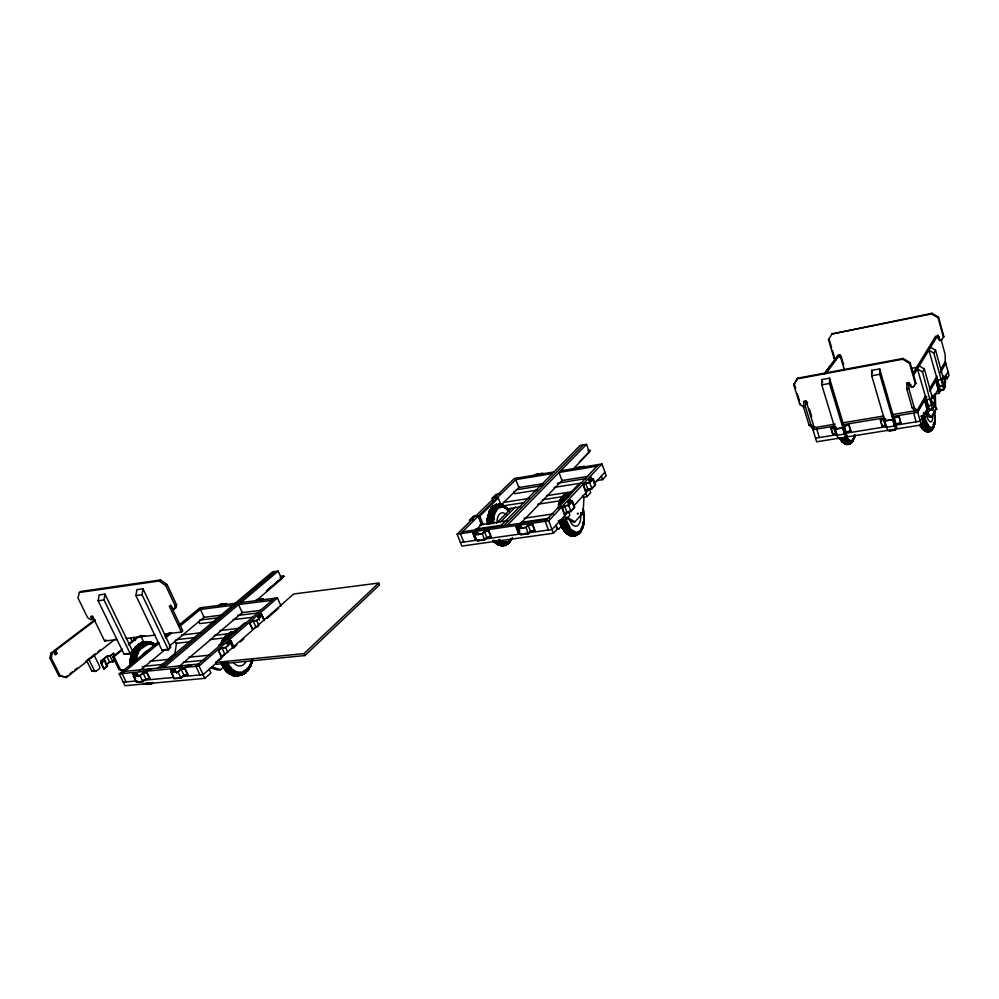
<?xml version="1.0" encoding="UTF-8"?>
<svg xmlns="http://www.w3.org/2000/svg" width="999" height="999" viewBox="0 0 999 999"><rect width="100%" height="100%" fill="white"/><g stroke="black" fill="none" stroke-linecap="round" stroke-linejoin="round"><path stroke-width="1.5" d="M487.937 524.05L487.962 518.706L490.347 509.702C485.726 522.839 487.774 514.847 487.662 524.487L487.512 523.214L487.1 524.325M492.869 506.206L494.18 505.969L490.796 509.527L489.223 513.661L488.174 523.951L488.898 522.552L489.41 523.813L488.711 522.502L489.41 523.813C485.264 521.353 496.915 502.485 492.869 506.206C492.457 509.078 499.325 501.935 495.529 505.082C499.363 503.708 493.019 505.044 496.94 504.557L495.591 504.42M498.351 505.194L497.24 504.607C490.509 508.179 489.76 516.945 489.997 523.751L491.383 523.651C491.158 517.095 491.87 508.641 498.351 505.194L501.198 504.845L504.12 505.844L508.828 510.714M493.631 521.316L494.33 514.81L497.539 508.678L502.347 506.855L504.957 507.729L508.578 511.251M935.389 416.608L934.764 415.671L935.164 418.007L934.577 414.747M251.573 663.623L251.573 661.65L251.823 663.411L250.811 663.873L251.573 661.65L248.988 668.706L252.435 659.565M487.35 524.325L488.773 513.811M492.919 522.415L492.095 523.588C491.945 517.232 492.607 509.053 498.888 505.719L501.648 505.382L504.483 506.343C506.93 508.578 502.984 507.33 504.607 506.081C506.418 509.44 504.882 504.945 504.058 506.83L505.606 507.255L504.957 507.729M582.03 528.084C582.979 530.581 582.654 524.038 582.23 528.995L579.345 533.329C581.83 532.442 586.75 514.273 582.03 528.084L582.904 526.898L582.017 528.796L582.692 526.723L581.718 528.995L582.479 527.347L581.718 528.995L582.417 529.145L582.142 527.684L579.832 531.53L580.531 532.13C582.417 528.733 578.246 531.48 577.547 532.892C577.884 535.002 579.807 532.529 578.309 531.992L575.012 532.991L575.536 534.353L576.223 532.754L575.224 533.304L575.536 534.353L575.012 532.991L575.899 532.392L570.928 529.495L566.208 520.142M584.328 515.147C584.153 519.443 583.379 511.263 584.328 515.147L583.753 514.023L584.115 520.392L582.717 525.986M835.152 424.1L812.274 428.022L809.078 425.149L803.408 406.793L804.008 401.198L805.893 400.861L806.842 403.933L807.604 402.884L805.718 403.221M814.173 427.709L810.976 424.825L805.306 406.468L805.893 400.861M497.677 508.291L496.578 508.416L496.403 507.367L497.589 507.654L496.416 507.117L496.503 508.728L497.677 507.317L496.416 507.117L496.503 508.728L497.539 508.678L497.677 507.317L497.539 508.678M569.455 535.389L569.318 534.403L570.779 535.239L569.293 534.702C573.713 536.987 563.311 531.63 563.998 529.033L563.998 527.797L570.779 535.239L569.455 535.389L569.318 534.403L573.738 536.188L572.452 536.051C566.358 537.587 555.719 517.345 566.096 532.642L565.222 532.13M924.562 429.62L924.562 430.694L923.763 428.946C926.048 432.28 922.676 427.922 924.375 429.995L923.488 429.395L924.649 430.419M922.626 421.054L923.713 422.077L922.626 421.203L923.713 422.077L923.988 420.604L922.901 419.592L922.626 421.054L925.211 427.21L928.908 431.131L930.569 430.994L933.228 427.934L934.377 423.951C933.054 425.711 937.362 420.904 932.354 427.697L928.633 426.873L929.707 427.023L929.707 428.034C925.636 427.784 924.587 419.018 923.213 415.384M934.589 413.324L934.315 410.939L934.589 413.324L934.652 410.914L935.052 412M131.344 664.834L131.056 657.941L132.63 651.236L105.007 594.13L99.151 594.954L98.127 600.774L124.038 654.083L130.419 654.02L133.529 651.573L132.243 652.584M147.465 641.92L145.404 641.957L147.465 641.92L145.954 641.483M238.998 675.062L238.549 675.674L238.998 675.062L237.537 674.637M847.015 444.155L845.766 443.881L846.865 443.818C847.539 444.767 844.267 443.331 847.015 444.155L845.766 443.881L846.84 444.118M236.401 631.468L234.365 631.493L236.401 631.805L234.365 631.493L233.604 632.767M136.226 660.726L137.575 653.92L139.623 650.099L139.648 648.551L138.149 648.838C139.061 653.658 148.826 638.723 154.258 645.966M134.428 661.9L135.989 653.196L138.212 649.038L139.66 648.813L138.149 648.838L138.411 650.586L139.623 649.787L139.648 648.551L139.623 650.099M851.26 443.131C853.009 440.534 851.073 444.418 849.412 442.969L847.477 441.795L844.605 437.599L844.53 439.061L843.418 438.311L846.403 442.669L848.413 443.868L850.261 443.693L852.709 441.321L854.27 436.813C852.984 437.038 857.08 435.177 851.91 440.509L850.324 440.659L846.053 437.275L847.14 437.712L847.127 438.911L846.141 438.998L844.867 436.526M568.706 526.386L567.769 526.098L567.594 527.734L567.682 525.924L568.868 526.623L568.843 527.984L567.594 527.734L567.682 525.924L568.706 526.386L568.843 527.984L567.569 527.572L564.485 519.542M508.329 542.594L507.33 544.355L508.628 543.431L506.143 544.979C501.898 546.553 497.402 545.304 494.355 542.045L495.142 542.557L492.894 540.596M563.861 529.27L563.998 527.797L563.861 529.27L565.097 530.107L561.763 520.242M935.314 420.766L934.789 420.03C935.314 424.75 934.177 418.906 935.314 420.766L934.977 422.14L934.602 412.312M570.928 529.495L570.029 529.632L570.054 531.168L569.905 529.383L571.141 529.807C571.928 531.768 568.906 531.493 569.905 529.383L570.928 529.495L571.128 530.731L569.992 530.956L567.569 527.572L568.743 527.759L568.868 526.623M222.927 662.587L224.051 666.433L222.665 665.534L222.902 663.96L227.635 672.302L228.396 672.102M488.074 516.346C488.798 510.789 487.574 519.355 487.899 514.635L487.899 515.534M839.984 437.812L840.946 439.647L841.083 438.686L840.109 437.599L841.021 440.084L845.042 443.943L839.909 438.261L840.609 439.685M848.75 443.593L846.677 444.268L844.654 443.057L841.32 438.074M504.695 507.492L505.894 508.304L501.51 504.507L502.947 505.307C500.174 505.232 502.472 502.697 502.697 506.381L501.361 506.231C501.173 503.796 504.657 506.893 501.71 505.394C500.511 507.155 504.67 506.156 501.735 505.107L501.51 505.869L502.872 506.018L502.347 506.855M497.102 541.021L495.804 540.759M558.841 505.631L558.965 503.384L558.841 505.631L558.666 503.858L558.466 505.482L558.603 504.795M923.513 413.898L924.013 412.55L923.513 413.898L923.8 412.55L926.36 422.739L926.498 421.353C925.099 419.28 924.525 423.089 926.36 422.739L925.286 422.277L926.173 422.552L926.498 421.353M583.803 524.25L583.916 523.551L583.091 525.474L583.553 523.414L583.453 525.649L583.99 518.881L583.853 521.191L583.99 518.881L584.39 519.892M222.927 641.308L223.002 639.447L225.225 637.137L222.802 642.894L222.69 641.595L222.802 642.894L222.69 641.595L221.603 642.832L221.766 644.155L224.151 638.336L225.399 637.387L223.938 638.099C222.889 642.295 231.681 631.643 227.085 634.465C226.174 637.225 235.702 630.444 230.819 632.167L232.33 631.905L230.382 632.679L232.392 632.23L230.819 632.167M490.796 509.527L490.909 510.477L491.72 508.441L490.634 509.29L490.759 510.252L491.72 508.441L490.909 510.477L491.858 508.691C488.286 510.639 493.593 505.556 490.571 509.328L491.471 507.592L490.571 509.328M573.414 535.314C573.114 536.101 574.025 535.551 572.002 535.864M928.071 424.7L926.947 425.836L928.009 425.949L927.771 424.425L927.06 426.036L926.972 424.25L928.071 424.7L928.009 425.949L926.947 425.836L926.972 424.25L927.771 424.425L929.37 426.698L929.707 428.034L928.695 428.309L928.633 426.873L928.833 428.534L929.37 426.698M226.935 662.574L226.473 664.385L226.898 662.724L228.097 663.511L227.934 664.959L226.473 664.385L226.935 662.574L228.084 663.311C230.332 668.019 234.59 672.377 240.135 672.339L241.009 673.301L239.785 674.337L239.011 673.051L243.531 671.54L244.53 672.115L243.519 673.451C240.172 671.952 249.95 666.932 246.928 671.216C242.819 670.441 254.308 662.699 248.676 667.794L248.788 669.08L249.176 666.408L251.061 662.437L251.199 664.048L252.572 660.027L251.948 662.674L252.572 660.027L251.948 662.674L251.81 661.438M848.576 444.405L850.311 442.882L850.411 443.556L849.437 444.08L850.998 441.758L851.398 442.644L848.551 444.093L849.787 444.218L848.576 444.405L851.398 442.644L851.098 442.033M144.218 643.231L143.219 642.582C135.277 646.016 131.905 655.194 132.13 663.361L133.529 663.249C133.092 654.27 138.099 643.169 148.139 642.457L147.303 641.783L140.859 643.606M130.482 658.279C129.783 675.586 130.22 652.959 132.143 652.846L130.881 659.927L130.869 657.454L131.294 658.903M131.593 663.398L130.981 662.05L131.094 664.859L131.856 656.593L130.794 657.866L131.406 659.278L133.529 651.573M843.306 442.17L844.38 442.382L844.305 443.431L843.568 441.733M934.939 416.508L934.827 417.907L935.101 415.734L934.764 417.207M560.164 522.465L560.651 524.875L560.164 522.465L563.486 529.033L559.865 520.417L559.69 521.765L560.414 523.139L559.865 520.417M505.819 544.767L505.756 545.479C501.461 545.242 508.541 543.906 504.495 545.179C505.444 543.581 506.705 545.329 504.682 545.217M582.917 512.899L583.753 511.5C581.93 504.258 584.852 517.27 582.917 512.899L583.229 509.065L583.316 515.634M927.047 431.118L927.272 431.768L926.223 431.193M131.518 655.094L132.38 652.909L131.518 655.094L132.005 654.295M842.494 437.887L845.816 442.882L844.63 443.356L844.729 442.332L847.839 444.093L846.69 444.592L846.752 443.881L847.839 444.093L846.69 444.592M249.176 666.408L249.026 668.031L249.75 667.782L248.676 667.794L248.788 669.08M844.654 443.057L845.841 443.169L844.729 442.332L844.63 443.356M566.87 522.415C567.719 525.274 564.285 523.276 565.896 521.628L566.87 522.415L565.896 521.628L565.559 523.364L565.958 521.74L566.995 522.564L566.795 524L565.559 523.251L566.72 523.851L566.995 522.564M842.607 440.534L843.705 441.071L842.669 439.76L843.78 440.347L843.68 441.333L842.706 439.51L843.68 441.333L842.557 440.796L842.706 439.51L842.557 440.796M933.528 426.373L933.416 428.159L933.953 426.685M144.992 683.703L143.431 683.94M228.097 663.511L227.934 664.959L226.536 664.248C229.345 672.739 241.758 678.071 247.665 669.68L246.166 671.041L246.616 669.517M922.776 423.588L922.614 424.65L921.54 423.788L922.564 424.875L921.702 422.689C923.388 422.914 922.839 426.248 921.465 424.001C922.801 419.73 924.887 431.431 928.308 431.356L930.069 431.531L927.072 431.556L925.236 430.269L921.54 423.788L921.765 422.502L921.465 424.001M563.998 529.033L565.197 529.87L563.886 528.009L565.097 530.107L561.838 524.4L561.987 522.989L562.787 525.649L561.675 524.55L561.987 522.989L561.675 524.55M920.054 424.4L921.178 426.76L920.466 425.299L920.216 425.961L920.853 424.6L921.84 425.711L921.627 426.71L920.204 425.599L921.041 427.06L920.853 424.6L921.041 427.06L920.204 425.599L923.438 429.707L926.448 431.518L928.308 431.356L927.084 431.88L927.234 431.131L928.308 431.356L927.084 431.88M924.874 417.107L924.087 416.283L923.875 417.944L924.237 416.358L924.874 418.643L925.111 417.207C923.925 414.722 923.014 418.593 924.874 418.643L923.8 417.869L924.712 418.531L925.111 417.207M487.712 516.208L488.611 514.335M853.258 439.198L853.196 440.921L853.258 439.198L853.196 440.921L853.396 439.298L851.548 442.145L849.812 442.307L846.053 438.811L846.053 437.275L846.141 438.998L846.228 437.5L847.127 438.911L846.053 438.811L847.14 437.712M132.48 652.734L132.33 653.846L133.304 651.385L132.567 653.983L136.126 647.34L134.69 648.026C133.454 652.035 142.545 641.795 137.949 644.53C136.888 647.19 146.703 640.571 141.796 642.295L143.294 642.045L141.284 642.794L143.357 642.357L141.796 642.295M583.054 523.501L583.753 522.152L583.204 524.475L583.528 522.04L583.416 524.612L583.379 521.028M578.121 513.911L577.285 513.823L577.946 513.086M151.598 643.618L152.073 644.255M558.329 508.416L559.028 503.571L561.101 498.788L558.903 503.983M559.29 505.506L558.928 504.383L558.803 506.993L559.652 502.984M559.59 506.63C560.089 501.773 561.55 496.166 566.208 493.718C567.17 494.318 565.609 492.644 570.329 493.568L569.055 493.369M501.723 505.094L502.959 505.906L502.772 504.932L501.473 504.745M501.685 546.128L501.436 545.504L502.634 545.816L502.822 545.067L501.535 545.179L502.809 545.379C502.385 546.153 497.714 544.443 498.563 545.192L498.376 544.243L502.709 545.666L505.669 545.167L509.453 542.32L508.766 543.119L511.5 539.348L510.889 540.034M176.611 642.719L174.925 653.596L168.032 659.377M222.665 665.534L222.902 663.96L225.624 669.879L227.41 671.016M925.211 430.569L925.386 429.508L926.51 430.369L925.211 430.569L925.386 429.508L925.236 430.269L926.51 430.369L925.236 430.269M505.244 542.632L504.483 543.931L507.217 543.468L510.477 540.534L509.852 541.957L510.164 540.284L507.467 541.858L506.693 542.744L507.38 543.706L508.204 542.507L507.467 541.858L504.945 542.27L504.045 542.857L504.595 544.168L505.606 543.256L504.245 543.156L504.595 544.168L504.045 542.857L504.945 542.27L505.606 543.256L504.483 543.931L501.623 543.069L498.851 540.934L498.738 539.41M570.392 494.03C568.294 492.594 570.466 493.868 570.392 494.03L566.608 495.904L564.622 498.876L563.274 498.451L562.562 500.549C562.362 502.41 564.61 501.523 563.536 499.475L563.936 500.911M923.351 427.622L924.587 427.684L923.488 426.81L924.587 427.422L924.425 428.459L923.513 426.561L924.425 428.459L923.301 427.884L923.513 426.561L923.301 427.884M168.419 649.899L142.008 594.705L142.994 588.761L136.888 589.622L135.914 595.554L161.85 649.962L168.419 649.899L170.642 647.065L142.994 588.761M488.024 517.807L487.524 520.829L487.337 518.444L487.362 519.33M577.784 534.378L579.283 533.641L577.909 534.303L578.921 533.091M224.513 663.711L224.787 662.175L224.513 663.711L223.314 662.612M842.981 442.507L844.954 443.956L843.955 443.094L846.091 444.243L849.787 444.218L848.551 444.093M130.419 654.02L103.996 599.962L105.007 594.13M145.167 683.778L143.669 683.616M496.653 542.445L496.878 543.094L495.616 542.594L496.828 543.381L495.379 541.908L496.828 543.381L495.529 542.869C494.168 539.235 502.934 547.04 498.339 544.542L499.875 545.354L495.467 541.645L495.529 542.869M561.688 498.676C563.274 493.956 560.127 501.91 562.1 496.64L561.076 498.176L562.275 496.89L561.226 497.814L562.1 498.726M115.06 639.21L66.483 677.434L58.741 675.724L49.95 658.291L50.899 653.121L52.298 652.072L53.659 651.91L55.12 654.832L56.98 653.421L55.519 650.499L54.158 650.661L55.619 653.571L56.98 653.421M66.483 677.434L60.102 675.586L51.311 658.141L52.26 652.971L53.659 651.91M853.845 438.636L854.532 434.952L853.733 435.552M854.782 434.528L854.307 438.286L854.707 437.062M569.605 494.73L569.655 495.541M487.824 516.72C488.199 519.23 488.286 511.963 487.662 517.594L488.299 515.297M131.643 654.345L130.669 656.793L131.369 654.22L130.669 656.793L131.169 655.794M130.32 660.938C130.37 664.497 130.444 655.669 130.057 662.212L130.519 659.502M580.431 530.382L580.132 531.818L582.242 526.136L581.505 527.46M577.772 533.678L575.162 535.939L580.107 532.504M504.433 507.092L505.756 507.33L504.483 506.818L505.894 508.304M562.762 521.453L563.836 522.539L562.762 521.453L563.074 519.942L564.085 521.128L563.773 522.652L562.649 521.553L563.074 519.942L564.123 521.041C563.186 524.575 565.072 520.167 563.074 519.942L562.649 521.553C564.61 527.272 567.544 534.24 574.063 535.689L577.722 534.328L572.452 536.051M142.358 647.14L142.67 645.704L141.171 645.579L141.084 647.277L142.358 647.14L142.67 645.704L141.084 647.277L141.171 645.579L142.645 646.016L141.184 645.816L138.212 649.038L138.374 650.349L139.623 649.787M499.999 506.743L498.888 506.518L498.888 505.719L500.037 506.393L498.938 505.457L498.788 506.868L500.162 506.043L498.938 505.457L498.788 506.868L499.825 507.167L500.162 506.043L499.825 507.167M509.715 540.272L509.39 541.658L510.626 538.948M561.226 502.672L560.889 501.486C561.475 504.345 561.076 499.6 559.939 502.647C560.526 507.292 564.772 494.842 561.426 498.364L561.775 499.575L564.747 494.667L563.573 495.904L563.536 495.204C561.463 497.839 569.63 492.057 566.121 493.394M846.091 444.243C835.576 437.375 847.015 446.466 840.084 438.524M251.099 662.861L251.598 660.152M922.214 417.22L921.203 416.034L922.202 417.132C922.914 413.174 922.502 419.493 921.178 416.108M248.676 667.794L249.825 665.946L249.513 667.607L244.206 673.126L246.004 671.89L245.742 672.777L244.206 673.126M932.354 427.697L931.792 428.534C932.579 430.944 932.766 425.299 932.117 429.62L931.38 430.507L932.229 429.308C929.807 432.792 936.013 424.063 931.942 429.383L928.695 428.309L929.707 427.023M569.193 534.952L570.579 535.751L569.405 534.89M848.913 439.922L848.064 441.396L848.963 440.909L848.913 439.922L847.839 439.797L848.601 439.61L848.963 440.909L847.939 441.171L847.839 439.797L848.064 441.396L848.601 439.61M170.629 605.069L182.78 630.943L181.443 632.055L169.268 606.156L171.341 605.894L172.839 609.065L174.388 608.866L175.762 607.779L176.648 604.957L167.058 584.49L160.489 579.944L80.782 591.458L79.371 592.494L77.959 597.951L87.525 617.469L90.634 619.655L92.058 619.467L93.456 618.418L92.47 616.383M559.977 501.685L560.414 499.812L560.327 501.373M566.208 493.718L567.295 493.543M129.982 663.636L130.307 662.387L130.407 664.897M488.973 512.3L489.822 510.676L489.722 512.2M933.715 425.462L933.815 423.339M130.594 658.466L131.281 657.529L130.307 658.416L130.469 659.877M133.466 650.886L134.553 650.649L133.466 650.886L134.74 649.088M851.91 440.509L851.71 442.37C853.134 438.573 851.335 444.068 851.323 441.333C851.897 439.647 852.896 441.708 851.548 442.145L852.297 440.846M499.912 545.204L497.215 544.243M582.23 528.995L582.592 527.934M233.679 674.824L235.027 675.624C231.943 674 234.253 676.46 235.09 675.312L233.017 675.349L234.478 675.861C236.663 674.562 231.393 675.536 233.679 674.824L236.563 675.811M934.677 421.64L935.126 420.167L934.152 425.299L934.402 423.713L934.827 424.2M496.628 543.693L495.779 543.144M174.388 608.866L175.287 606.043L176.648 604.957M153.471 643.905L155.407 644.954L154.096 644.18M223.127 640.596L222.552 641.096L225.225 637.137L223.938 638.099M571.141 529.807L571.266 531.006L569.992 530.956L575.412 534.103L578.021 533.666L581.018 530.594L579.944 531.48L580.531 532.13L579.832 531.53M248.501 669.28L247.228 671.303L248.501 669.28L247.228 671.303L247.502 670.516M932.754 428.034L931.942 429.383L932.941 426.61M930.569 430.994L932.891 428.571L934.39 422.065L933.503 422.702M250.324 666.583C248.776 668.568 252.672 662.187 250 667.444L251.099 665.147L250.087 666.395M242.407 674.313L242.07 675.199L239.96 675.262L241.221 674.3C242.033 675.599 242.957 674.025 241.97 674.862L239.872 674.949L241.933 674.8L246.004 672.327L249.463 668.081M927.072 431.556L928.371 431.68L926.81 430.806M246.716 670.991L245.866 670.754L246.928 671.216L247.028 669.854M578.309 531.992L578.184 533.903C576.248 533.129 580.232 531.318 578.021 533.666L578.671 532.355M222.952 639.959L221.828 642.232L222.702 639.76L221.828 642.232L222.702 639.76L221.566 642.057L222.19 641.37M852.721 441.296L853.146 439.685L851.822 442.157L853.009 439.373M559.615 501.473L560.039 499.875M850.673 440.996L849.962 442.532L850.324 440.659M491.458 507.879L492.22 508.491L491.196 509.29L491.458 507.879L491.133 509.552L491.645 508.104L494.143 506.456M507.467 541.858L506.943 543.044C506.53 544.78 508.416 540.272 507.217 543.468L507.829 542.207M154.008 644.455L155.295 645.229L155.007 644.08M933.366 424.862L933.99 423.514L933.216 424.65M496.728 543.993L495.941 542.482L496.853 543.731M248.589 668.843L251.024 664.36M153.134 682.579L152.722 683.428L151.174 683.391L153.134 682.579L151.236 683.703L153.222 682.879L152.722 683.428L151.174 683.391L151.823 683.516M145.579 645.254L146.166 644.018L144.73 643.506L144.318 645.042L145.579 645.254L146.166 644.018L144.318 645.042L144.73 643.506L146.079 644.367L144.705 643.768L141.184 645.816L141.096 646.977L142.42 646.765M231.431 673.963L231.968 673.626M251.573 662.612L251.985 661.788L251.823 663.411L250.811 663.873M152.597 645.104L153.571 644.505L151.561 644.255C152.223 642.282 154.708 644.954 152.597 645.104L151.561 644.255L152.472 643.356L153.346 644.842L152.347 643.618L148.514 643.019L144.705 643.768L144.393 644.705L145.717 644.842M930.931 427.809L930.556 429.745L931.305 428.159L930.269 428.334L930.931 427.809L931.318 428.883L930.556 429.745L930.269 428.334L930.406 429.508L931.305 428.159M235.876 631.892C229.208 630.494 223.264 643.893 224.35 640.384M231.868 632.379L226.823 634.927L223.289 639.148L221.453 643.119M223.739 638.486L220.841 643.831L221.503 643.206M238.549 675.674L238.998 674.75M136.126 646.678C137.637 645.279 132.842 649.962 136.488 645.941L135.127 647.876L136.688 646.191L134.902 647.652L135.477 647.152M511.763 538.873L512.437 537.537M132.755 650.998L132.318 651.835L133.516 649.612L132.58 651.985L133.516 649.612L133.004 651.161L137.725 644.967L142.757 642.507M843.518 442.145L844.405 443.169L844.38 442.382M133.092 651.623L136.126 647.34L134.69 648.026M243.531 671.54L242.807 672.876C245.105 669.742 243.594 675.187 242.57 672.539L243.369 673.201L244.53 672.115L243.881 671.927M130.444 663.511L131.231 662.062L131.094 664.859M488.399 518.581L488.911 519.855L488.936 517.157L488.723 519.767L488.936 517.157L488.186 518.481L488.911 519.855L489.11 517.27L488.186 518.481M925.324 412.812L929.432 417.257L931.418 416.933L935.763 409.041M932.304 409.003L932.741 410.139L922.527 372.003L917.419 368.956L929.495 410.277L932.167 409.827L934.639 405.706L933.815 402.772M943.118 390.109L943.805 389.185L933.828 353.134L928.858 350.174L940.496 390.572L943.118 390.109L945.491 386.163L944.654 383.166M934.639 405.706L932.167 409.827M945.491 386.163L943.805 389.185L939.884 389.86M812.374 427.897L816.658 441.795L921.303 424.95L923.451 421.079L922.389 417.32M923.288 413.961L927.846 413.211L929.944 409.478M934.265 401.885L932.492 405.057L930.756 398.838L932.529 395.691M934.352 394.143L938.948 393.356L940.921 389.81M938.223 388.161L936.538 382.068L937.574 380.257L939.26 386.326L937.736 388.236L938.873 386.226L943.456 385.427L945.141 382.43L944.467 379.995M944.092 379.195L947.152 378.658L949.05 375.262L945.291 361.563L945.116 354.358L941.008 339.385M932.891 405.169L934.877 401.61L933.153 395.404L931.143 398.951L932.891 405.169L927.809 405.844L926.597 407.979L928.196 405.969L926.448 399.75L925.349 401.66L927.109 407.892M943.843 385.527L945.728 382.155L944.055 376.099L942.169 379.445L943.843 385.527L939.26 386.326M928.895 405.756L920.229 421.166L895.591 425.174M933.778 397.103L939.26 387.362M944.305 378.384L948.076 371.69M943.468 376.361L941.782 379.345L943.456 385.427M926.597 407.979L924.849 401.748L926.061 399.637L931.143 398.951M937.736 388.236L936.038 382.155L937.187 380.157L942.169 379.445M926.822 396.453L917.719 412.337L891.907 416.62M929.857 391.158L937.437 377.922M940.471 372.627L945.778 363.349M925.536 395.904L917.094 410.577L914.222 407.492L908.778 388.336L909.14 382.555L907.092 382.917L906.717 388.698L912.174 407.842L915.059 410.914M929.32 389.323L936.925 376.099M940.733 369.493L945.354 361.451M567.981 533.354C567.794 536.438 565.971 530.007 567.769 533.703C567.02 533.116 565.147 532.317 567.669 534.428L566.233 533.241L567.981 533.354L567.469 534.153L566.495 531.693L567.694 532.529L567.819 533.491L566.52 532.966L566.495 531.693L567.819 533.491L566.421 531.955L567.882 533.204L566.608 532.679M885.763 425.649L882.167 426.236L880.344 420.017L885.151 419.23L883.978 421.141L885.801 427.385L894.829 425.924L895.966 423.988L900.823 423.201L899.137 416.733L893.78 417.619L892.631 419.53L894.442 425.786L895.591 423.863L900.948 422.989M131.056 657.941L131.406 659.278L131.856 656.593L130.794 657.866M149.276 683.89L149.8 683.004L149.276 683.89L147.777 683.766M886.388 426.111L887.686 430.557L889.709 431.031L895.042 430.169L896.677 427.609L879.669 368.918L871.628 370.392L871.702 375.774L885.089 421.665M895.042 430.169L896.677 427.609M889.709 431.031L890.371 429.92M900.823 423.201L899.137 416.733M797.252 378.871L797.839 378.122L903.133 358.466L910.077 362.625L915.896 383.216L915.421 384.016L909.602 363.399L902.634 359.24L797.252 378.871L793.73 384.752L799.812 404.408L803.084 406.406M943.855 336.563L943.443 337.25L938.111 317.807L931.592 313.961L831.88 333.991L932.017 313.286L938.536 317.133L943.855 336.563L941.52 340.172L939.572 340.534L938.098 335.027M793.73 384.752L797.839 378.122M894.829 425.924L893.006 419.655L894.155 417.732L899.025 416.933M910.451 384.215L911.363 387.425L913.885 386.263M941.52 340.172L941.932 339.473M922.527 372.003L924.35 368.956L919.267 365.921M933.828 353.134L935.564 350.249L930.606 347.302M836.088 359.453L834.04 358.216L828.483 339.623L832.392 333.329M853.009 440.709L853.708 439.548M939.572 340.534L939.997 339.847M134.528 648.401L134.153 649.025L139.485 644.205L137.949 644.53M910.688 384.69L910.052 385.751L909.14 382.555M938.923 338.037L938.361 338.961L937.537 335.939L935.601 336.313L912.512 374.051M938.748 337.512L939.172 336.825M882.167 426.236L880.469 419.817L884.452 419.155M913.748 374.987L937.537 335.939M827.622 369.205L825.049 373.426L829.732 366.358M886.425 427.097L884.615 420.854L885.776 418.943M909.602 363.399L910.077 362.625M938.111 317.807L938.536 317.133M226.348 670.953L225.599 670.654L227.297 672.339C224.3 668.718 227.622 672.714 226.923 671.515M132.38 652.909L131.905 655.232L131.656 653.521L132.767 653.071M902.634 359.24L903.133 358.466M931.592 313.961L932.017 313.286M933.366 427.21L932.829 428.559L933.328 427.147M845.204 438.174L845.766 437.3L829.52 383.466L829.507 378.159L821.752 379.595L821.765 384.877L838.049 438.536L845.204 438.174L846.827 435.651L829.507 378.159M845.916 437.087L846.827 435.651M836.25 433.716L832.779 434.278L830.918 428.184L835.551 427.422L834.277 429.32L836.138 435.439L844.829 434.028L846.078 432.117L850.886 431.143L849.05 425.012L843.88 425.861L842.632 427.772L834.902 429.033L836.762 435.152M493.681 518.856L492.919 520.017L492.145 518.606L493.106 517.569L493.681 518.856L492.919 519.905L492.107 518.518L493.106 517.569L493.631 519.018L492.919 520.017L492.145 518.606L493.106 517.719L493.631 519.018M840.059 438.998L840.783 437.912M834.277 429.32L842.981 427.884L844.23 425.986L849.05 425.012M137.225 645.716L137.725 644.967M580.332 531.905L580.844 530.706M913.411 387.063L915.896 383.216M565.322 499.275L567.27 496.128L568.506 496.353M563.274 498.451L565.334 495.367L567.869 493.593L569.043 494.193M922.751 429.145C920.941 426.223 923.076 430.494 922.951 428.796C919.055 422.764 926.51 435.626 920.566 425.586M570.679 493.256L565.696 493.931L563.161 495.704L559.865 501.111M832.779 434.278L836.737 433.454M841.832 440.696L842.394 442.295L841.707 440.771M565.397 531.53C565.347 533.254 562.587 528.334 565.834 531.406M830.918 428.184L836.175 427.147M136.301 658.241L135.389 659.365L134.665 658.029L135.864 657.042L135.477 659.44L134.553 657.966L135.777 656.93L136.364 658.366L135.477 659.44L134.553 657.966L135.864 657.042L136.364 658.366M508.291 543.306L510.439 540.197L509.527 541.296M511.65 538.861L509.852 541.957L509.103 541.383L510.114 540.584M493.906 541.833L494.617 541.458M507.455 509.74L508.191 509.665L506.693 508.641C507.592 507.554 508.878 510.489 507.455 509.74L506.93 508.329L507.929 509.952C502.197 502.972 494.517 503.159 500.699 505.044M814.822 426.773L814.26 427.584L806.555 402.572L807.13 401.785M493.144 507.417L493.981 506.218M226.249 635.714L226.823 634.927M489.735 510.414L492.532 506.68L496.703 504.57M840.708 357.654L841.37 356.73L839.585 357.08M826.023 373.526L839.847 354.745L844.405 369.692M824.175 373.863L838.049 355.095L839.847 354.745M799.812 404.408L800.386 403.621M834.04 358.216L834.54 357.53L832.404 350.387M922.189 427.847L926.448 431.518M246.004 672.327L246.591 671.565L242.42 674.687L236.501 676.061L235.926 674.775L237.912 675.049L235.951 675.074L237.038 676.248L243.132 673.85M828.483 339.623L828.995 338.961L831.555 347.527M136.9 647.389L137.775 646.253L137.125 646.278M560.139 502.834L560.501 504.008L561.038 501.685L559.939 502.647M229.77 633.541L235.864 631.58M509.54 540.584L510.452 539.46M489.223 513.661L489.522 514.81L489.96 512.35L489.36 514.647L489.96 512.35L489.023 513.486L489.522 514.81L490.122 512.549L489.023 513.486M234.365 631.718L233.903 632.604L235.364 632.742M492.532 506.68L491.845 507.504L495.204 504.932L501.198 504.845M149.076 644.567L149.887 643.618L148.589 642.757L147.889 644.005L149.725 643.968L147.889 644.005L148.589 642.757L149.725 643.968L148.514 643.019L148.027 643.656L149.288 644.143M227.697 639.135L230.557 635.564M232.38 632.454L233.454 633.129L229.932 635.302L226.973 638.736L225.649 638.274M223.289 639.148L228.646 634.128L227.085 634.465M562.412 496.553L563.161 495.704M223.489 662.474C225.474 669.143 231.056 675.624 238.461 675.636L237.038 676.248M566.196 517.994L573.126 522.09L574.875 521.84L583.116 512.724L583.94 498.389L582.979 495.754M144.78 642.844L145.567 641.982M240.135 672.339L239.186 673.376C242.133 671.041 239.298 676.335 239.011 673.051L239.673 674.075L241.009 673.301L240.409 672.739M506.143 544.979L506.943 544.118L504.108 544.58L501.173 543.693L498.314 541.495L497.19 542.27L495.854 540.521M556.455 529.308L558.778 528.971L561.825 525.636M554.033 471.915L514.298 478.521L457.117 534.14L461.85 546.078L553.434 533.241L557.542 528.771L556.143 525.062M558.216 520.766L565.896 519.655L569.867 515.322L568.506 511.65M582.367 497.365L586.975 496.665L590.734 492.569L589.435 488.973L574.238 505.444M596.503 480.631L602.559 479.657L606.168 475.724L601.947 463.961L560.601 470.829M574.15 507.679L570.766 511.351L566.645 511.963L564.36 514.435L562.075 508.279L564.373 505.831L568.493 505.207L571.89 501.548L573.701 506.456M594.904 485.114L591.695 488.598L587.649 489.235L585.501 491.57L583.304 485.551L585.476 483.229L589.522 482.592L592.732 479.133L594.467 483.916M564.36 514.435L566.87 512.137L570.991 511.525L574.8 507.38L572.539 501.261L568.431 501.885L570.479 499.7L571.378 502.135M591.932 488.748L595.541 484.84L593.369 478.846L588.698 479.782L591.932 488.748L587.887 489.385L585.501 491.57M565.696 493.931L564.86 494.842L566.221 494.68M568.955 511.176L552.035 529.507L525.362 533.291M594.33 483.666L604.907 472.202M562.075 508.279L564.597 505.993L568.718 505.369L572.539 501.261M593.369 478.846L589.76 482.742L585.701 483.379L583.304 485.551M569.13 505.844L567.782 502.172L570.479 499.7M588.698 479.782L591.271 477.422L592.132 479.807M589.335 479.495L591.271 477.422M457.117 534.14L548.763 520.779L601.947 463.961M598.551 464.523L545.192 521.303L548.476 530.019M494.393 514.547L493.469 515.534L492.882 513.873L494.018 513.286L494.393 514.547L493.469 515.534L494.33 514.81L494.018 513.286L494.33 514.81M561.063 506.568L560.064 503.883L577.397 485.464L579.133 485.189M521.915 528.596L520.979 526.136L516.333 526.81L518.456 533.191L516.096 527.047L520.304 526.436L518.181 528.646L520.529 534.815L528.421 533.703L530.531 531.468L535.014 530.631L532.667 524.438L527.971 525.124L525.861 527.335L518.843 528.346L519.78 530.819M518.181 528.646L526.073 527.509L528.184 525.299L532.667 524.438M582.08 468.494L583.916 466.57L577.247 467.682M582.704 468.219L584.527 466.296L577.022 467.544L575.174 469.468M518.843 528.346L520.979 526.136M579.358 461.963L590.446 450.499L588.111 450.312M520.304 523.701L562.387 480.157M573.176 468.993L589.36 452.235L586.525 444.368L580.107 445.492L500.449 526.223M507.317 525.212L586.525 444.368M477.584 532.442L473.114 533.091L475.237 539.335L472.877 533.316L476.923 532.729L474.725 534.927L477.097 540.958L484.69 539.885L486.875 537.687L491.208 536.863L488.848 530.806L484.328 531.456L482.13 533.653L475.387 534.627L477.584 532.442L478.533 534.852M503.883 525.724L583.316 444.93M500.699 521.828L515.472 506.93M484.503 539.71L486.688 537.512L491.208 536.863M474.725 534.927L482.33 533.828L484.515 531.63L488.848 530.806M496.341 523.389L511.151 508.491M540.347 475.412L542.245 473.501L535.801 474.575L533.891 476.473M540.958 475.137L542.857 473.239L535.601 474.438L533.691 476.336M562.487 528.296L561.625 526.972L562.712 528.846L562.375 527.285M137.537 653.708L136.501 654.732L135.889 653.059L137.288 652.372L137.575 653.92L136.501 654.732L135.889 653.059L137.35 652.572L135.989 653.196L136.426 654.57L137.537 653.708L137.288 652.372L137.575 653.92M475.749 530.169L482.292 523.688M500.836 505.344L519.38 487M504.108 544.58L503.209 545.466L500.162 544.542L497.19 542.27M517.47 477.997L460.427 533.666L463.736 542.032M481.543 524.962L478.171 516.346L479.807 516.096L498.289 498.026L501.011 505.094M493.269 501.136L492.17 498.264L496.091 494.468L499.812 493.868M496.266 494.605L492.782 497.989L496.528 497.39M852.11 442.307L851.173 443.206L851.885 442.107M850.261 443.693L851.198 442.794M304.882 655.556L379.508 584.902L378.733 583.054L293.644 593.993L215.722 662.399L216.596 664.273L304.882 655.556L304.021 653.596L378.733 583.054M225.512 669.043C223.077 669.243 224.013 665.534 225.187 669.33L224.388 669.105L225.512 669.043L224.862 667.719L223.788 667.532C237.362 683.915 225.799 665.434 225.449 670.129L226.823 670.953L225.25 668.943L226.973 670.691L225.424 668.706L225.449 670.129M931.942 429.445L932.891 428.571M848.413 443.868L849.412 442.969M210.452 667.732L217.445 670.017L220.492 669.73L223.988 666.62M578.109 534.278L579.12 533.379L576.873 535.214M157.78 642.332L119.206 673.888L124.987 685.714L204.832 678.346L210.889 672.989L209.166 669.318M928.908 431.131L931.567 430.057M217.058 662.374L203.097 674.65L181.593 676.673M219.38 660.327L221.716 658.279M233.354 648.051L236.838 644.979M240.334 641.92L243.831 638.848M267.108 618.381L278.746 608.154M225.562 647.427L221.953 647.814L218.569 650.761L221.391 656.855L224.763 653.895M221.391 656.855L224.837 654.133L222.015 648.051L225.637 647.664L231.281 642.732L233.516 647.589M256.631 620.329L253.072 620.754L249.875 623.526L252.572 629.495L255.844 626.922L258.217 626.648M255.844 626.922L253.147 620.966L256.718 620.541L262.063 615.884L264.198 620.641M173.501 676.423L170.604 670.341L174.263 669.979L171.166 672.627L174.076 678.733L180.944 678.096L184.028 675.424L188.074 674.787L185.165 668.668L181.081 669.068L177.984 671.715L171.878 672.315L174.975 669.667L176.723 673.314M119.206 673.888L199.038 666.008L277.435 597.939L281.069 606.106M228.097 645.866L226.985 643.443L230.694 640.509L233.479 646.553L230.694 640.509M259.428 620.179L257.817 616.62L261.351 613.836L264.011 619.755L261.351 613.836M274.425 598.314L195.916 666.321L199.975 674.949M234.415 675.074L235.414 674.2L239.323 674.75M851.285 442.37L849.337 443.781L850.311 442.882M171.166 672.627L178.034 671.965L181.131 669.305L185.165 668.668M563.461 495.442L564.51 494.542L563.636 495.691M260.901 600.624L262.687 599.088L256.78 599.85M260.664 601.086L263.336 598.801L256.693 599.65L254.907 601.173M268.731 588.923L271.041 586.937M275.687 582.979L278.009 581.006M281.493 578.034L283.803 576.061L266.408 590.896M178.659 666.845L242.595 612.275M255.619 601.148L281.656 578.921L278.209 571.103L272.502 571.915L157.992 668.081M170.604 670.341L174.975 669.667M160.976 667.794L275.349 571.503M138.349 675.761L137.188 673.363L133.342 676.298L136.251 682.28L142.869 681.655L145.991 679.033L149.887 678.408L146.99 672.402L143.057 672.789L139.922 675.411L134.041 675.973M163.961 667.494L278.209 571.103M500.162 544.542L501.173 543.693M145.954 678.783L142.832 681.405L136.95 681.955M133.342 676.298L139.96 675.649L143.094 673.039L146.99 672.402M224.675 605.032L226.486 603.521L220.08 604.345L218.331 606.043M140.097 643.456L138.224 644.542L140.097 643.456L138.224 644.542L139.048 644.655M170.642 647.065L167.957 649.3L161.85 649.962M571.128 534.715L572.19 533.828L575.024 534.777M135.277 678.796L132.954 674.025L137.188 673.363M139.323 670.978L164.485 650.112M169.268 646.141L204.021 617.32L222.54 615.009M159.415 643.006L122.09 673.613L126.136 681.905M165.447 638.074L171.466 633.129M179.895 626.223L202.772 607.467M165.01 636.425L169.842 632.479M179.483 624.587L199.975 607.829L235.077 603.346M221.603 642.832L222.902 641.783L221.99 644.305M561.588 498.601L561.775 499.575L562.524 497.477L561.625 499.338L562.649 497.739L561.426 498.364M132.63 651.236L129.907 653.446L124.038 654.083M562.562 500.549L563.611 499.7L562.449 500.337L562.824 501.56M104.183 660.601L100.999 663.136L103.821 668.868L106.993 666.308L104.183 660.601L100.986 660.938L102.11 663.224M112.862 661.588L114.947 659.914M103.821 668.868L107.667 666.008L104.858 660.302L101.661 660.639L106.905 656.468L110.102 656.118L113.561 653.358L114.673 655.631M106.556 664.66L109.69 662.15L112.887 661.813L115.185 659.964M846.403 442.669L847.477 441.795M123.064 670.616L118.831 669.318L112.675 656.743L122.303 649.05M128.322 644.23L137.937 636.538M172.839 609.065L175.762 607.779M112.675 656.743L114.061 656.593L122.477 649.85M128.484 645.042L140.522 635.414L143.819 642.295M87.05 661.425L91.896 671.203L96.029 671.353L99.513 668.568L99.825 666.745L93.756 654.445M106.144 664.76L109.678 661.925M145.792 683.566L145.105 684.103L145.729 683.865M113.561 653.358L110.077 655.893L106.893 656.243L100.986 660.938M100.999 663.136L104.858 660.302M227.847 634.365L229.083 633.378L227.26 634.502L229.083 633.378L227.26 634.502L228.022 634.627M495.529 505.294C498.451 503.871 495.454 505.394 494.418 505.819M927.084 429.845L928.221 428.946L929.982 430.194M65.122 677.572L67.545 675.661M69.98 673.751L72.403 671.84M74.838 669.929L77.273 668.019M85.777 661.338L95.492 653.696M97.927 651.785L100.35 649.874M92.058 619.467L90.572 616.433L92.482 616.183L104.633 641.021L106.019 639.947M79.371 592.494L159.103 581.006L165.684 585.564L167.058 584.49M281.93 577.922L281.119 578.371M159.103 581.006L160.489 579.944M280.22 577.584L281.83 577.072L280.432 577.934M54.158 650.661L94.992 619.68M55.519 650.499L95.092 620.454M230.981 632.617L233.042 632.529C231.918 631.118 229.77 634.115 232.38 631.955L233.042 632.529L231.693 633.154M573.301 535.751L575.948 534.577M230.544 673.026L231.693 672.24L235.414 674.2M495.754 510.951L494.692 511.675L494.355 509.989L495.579 509.79L495.754 510.951L494.692 511.675L495.666 511.288L495.579 509.79L495.666 511.288M568.269 532.342L569.43 531.543L572.19 533.828M844.367 440.147L845.529 439.373M573.389 531.543L572.764 533.429L573.888 532.854L573.651 531.893L572.402 531.793L573.389 531.543L573.888 532.854L572.664 533.179L572.402 531.793L572.764 533.429L573.651 531.893M925.211 427.21L926.423 426.411L922.564 415.634M504.483 506.343L505.257 507.317M502.572 541.82L501.71 543.294L501.323 541.72L501.623 543.069L502.847 542.744L502.335 541.47L501.486 542.007L501.71 543.294L502.847 542.744L501.323 541.72L504.945 542.27M236.663 671.852L235.539 672.527L235.939 673.801L237.337 673.126L236.663 671.852L235.427 672.202C237.038 675.674 233.941 671.241 236.863 672.24L235.889 673.551L237.337 673.126L236.863 672.24M221.578 664.01L221.578 662.674L222.49 665.322L220.929 662.562M221.965 662.674L222.889 665.346L221.815 664.847L221.903 663.074L221.815 664.847L224.051 666.433L222.69 664.123L223.863 666.633L221.516 663.249L222.527 663.86M560.576 521.765L560.414 523.139L559.915 521.653L561.338 524.413M227.123 669.642L228.396 668.968L231.693 672.24M565.671 528.721L566.933 528.046L569.43 531.543M923.426 423.414L924.687 422.739M930.481 430.444L931.468 429.945M928.783 431.73L929.982 431.218M241.933 674.8L239.96 675.262L241.221 674.3L241.933 674.8L240.572 675.474L242.495 674.637M152.347 643.618L151.761 643.905L152.897 644.692M231.094 632.916L232.954 632.217L231.568 632.866M142.707 642.944L144.081 642.32L142.058 642.719L144.168 642.619M504.695 545.629L505.894 545.079M565.621 497.39L564.472 497.914L564.235 496.628L565.434 496.116L565.621 497.39L565.434 496.116M247.702 670.766L247.04 671.053L248.714 669.492L248.027 669.817M147.765 682.792L148.414 683.616L146.353 683.366L146.928 683.94L148.364 683.328L146.329 683.066L149.763 683.029L148.976 683.878L144.843 683.366M570.129 492.869L568.881 493.369L570.129 493.206M847.689 443.693L848.725 443.294M563.523 524.1L564.872 523.601L566.933 528.046M224.4 665.134L225.774 664.622L228.396 668.968M238.511 675.624L232.467 674.787L234.465 675.436L232.892 675.674L232.405 675.112L234.428 675.774L227.997 672.589L232.505 675.249L237.038 675.898M583.99 520.641L584.29 515.347L584.128 513.998L583.953 516.458L583.141 510.452M238.536 675.336L240.509 674.874M144.892 683.791L147.677 684.128L153.034 682.954M152.635 683.116L147.078 683.965L149.138 683.853L147.078 683.965L147.665 684.465M151.761 683.204L153.222 682.879M233.341 670.092L232.118 670.354L232.28 671.865L233.778 671.59L233.466 670.441L232.068 670.067L233.341 670.092L233.704 671.291L232.28 671.865L232.068 670.067L232.268 671.628L233.778 671.59L233.466 670.441M498.851 540.934L500.137 540.971L498.851 540.934L500.137 540.971L499.975 539.81L499.999 540.696M146.703 642.869C149.625 643.543 146.666 641.433 148.164 642.594L152.098 643.069L155.819 645.004L150.986 642.345L146.853 641.708M147.677 684.128L149.138 683.853L145.767 683.703M821.765 384.877L829.52 383.466M871.702 375.774L879.757 374.3L879.669 368.918M911.125 368.431L917.194 367.332M563.536 495.204L564.847 494.967L563.686 496.191L563.661 495.492M803.421 401.973L805.319 401.648M906.605 383.703L908.653 383.341M803.408 406.793L805.306 406.468M906.717 388.698L908.778 388.336M588.311 450.874L590.446 450.499M809.078 425.149L810.976 424.825M912.174 407.842L914.222 407.492M572.177 535.127L570.829 535.364L571.903 535.988L567.994 534.415M842.756 422.839L883.765 416.009M892.207 414.597L917.182 410.439L921.303 424.95M928.845 409.565L932.554 408.541M501.585 544.892L500.162 545.129L501.173 545.754M812.936 429.707L835.176 426.024M842.869 424.75L884.402 417.857M552.41 473.563L515.796 479.62L518.818 487.562L543.206 483.616M596.99 466.183L558.99 472.477L561.975 480.581L587.799 476.398M884.615 420.854L892.631 419.53M883.978 421.141L893.006 419.655M498.376 504.994L499.687 505.082L498.164 504.57M568.668 494.043L569.929 493.831M850.886 431.143L845.728 431.993L844.48 433.903L842.632 427.772M882.292 426.036L886.263 425.387M815.546 438.174L837.1 434.677M845.454 433.316L886.95 426.573M516.433 489.797L542.195 485.639M557.355 483.204L586.138 478.558M537.425 490.059L514.697 493.681L513.836 491.421M554.083 487.4L582.867 482.804M492.17 498.264L495.904 497.677M496.678 498.289L498.289 498.026M503.683 502.397L529.72 498.326M546.565 495.691L572.589 491.62M565.322 499.063L566.533 498.876M576.348 535.427L575.312 535.901M502.709 505.931L524.225 502.597M542.657 499.737L562.624 496.64M507.117 508.928L520.941 506.805M537.837 504.208L560.864 500.674M477.322 515.784L473.526 516.358L469.393 520.367L473.201 519.792M476.236 516.133L473.701 516.52L470.029 520.079L472.564 519.705M567.782 502.172L571.89 501.548M560.064 503.883L561.825 503.608M479.657 524.837L507.23 520.754M524.088 518.244L553.196 513.936M475.387 529.058L501.51 525.224M521.49 522.29L549.163 518.231M462.325 531.805L546.977 519.405M530.319 531.293L535.014 530.631M460.439 542.507L479.145 539.847M483.341 539.26L521.503 533.841M477.759 540.671L483.154 539.91M521.203 534.515L528.209 533.528M98.127 600.774L103.996 599.962M135.914 595.554L142.008 594.705M283.803 576.061L280.956 576.448L284.053 576.61M92.033 618.606L93.456 618.418M220.142 604.545L225.836 603.808M240.884 602.597L277.435 597.939M232.742 605.307L200.412 609.402L204.071 617.282M272.14 600.299L238.561 604.557L242.208 612.599L260.514 610.352M573.538 535.901L572.452 536.388M199.638 620.042L219.43 617.644M237.687 615.421L257.48 613.011M258.504 616.308L262.063 615.884M214.91 621.778L199.688 623.601L198.639 621.353M233.167 619.592L252.959 617.22M257.817 616.62L261.376 616.196M130.17 664.947L130.482 666.333M245.879 623.039L244.355 623.226L218.868 645.267L220.404 645.104M141.746 636.213L144.905 635.839M249.875 623.526L252.959 629.445M141.783 636.413L144.942 636.051M104.633 641.021L116.92 639.585M126.136 638.511L155.332 635.102M164.548 634.028L181.443 632.055M181.606 634.989L201.536 632.692M219.942 630.569L239.872 628.271M50.899 653.121L52.26 652.971M175.886 639.722L195.854 637.462M214.298 635.376L229.67 633.641M191.333 641.62L175.961 643.331L174.887 641.046M209.765 639.56L223.601 638.024M49.95 658.291L51.311 658.141M227.685 643.131L231.281 642.732M226.985 643.443L230.582 643.056M218.569 650.761L221.778 656.805M149.825 661.313L170.005 659.215M188.624 657.292L208.791 655.207M91.896 671.203L96.029 671.353M143.756 666.321L163.586 664.31M183.404 662.3L204.758 660.139M118.831 669.318L124.438 670.479M58.741 675.724L60.102 675.586M124.775 671.403L198.551 664.035M215.722 662.399L304.021 653.596M145.442 669.817L151.548 669.218M178.996 666.483L182.043 666.183M185.102 665.883L191.196 665.272M195.779 664.81L198.826 664.51M132.954 674.025L136.488 673.688M501.461 505.057L502.734 505.232M147.265 678.658L149.887 678.408M188.074 674.787L183.978 675.174L180.894 677.846L174.788 678.421M844.929 443.681L846.715 443.506M123.264 682.167L137.075 680.868M143.057 680.307L173.926 677.397M841.483 441.108L842.519 442.033M490.01 518.394L491.396 518.481M132.467 657.829L133.854 657.929M499.675 504.195L498.613 504.045M230.419 667.182L229.171 666.783L230.419 667.182L230.569 668.806L229.046 668.656L229.171 666.783L229.046 668.656L229.171 667.007L230.469 667.457L230.569 668.806L229.083 668.468L230.544 668.556L230.469 667.457M569.005 493.044L570.304 493.244M147.303 641.783L152.098 643.069M490.821 513.498L492.182 513.761M133.878 652.659L135.215 652.946M925.961 431.181L927.01 431.431L926.011 430.881M844.942 442.02L846.066 443.269L844.942 442.02L845.841 442.27M143.506 683.616L144.955 684.028L144.343 683.853M234.877 631.343L236.401 631.805M228.933 673.588L228.684 672.389L230.519 673.751L229.108 673.688L230.02 673.201L228.571 672.689L230.432 674.063L228.684 672.389L234.465 675.436L232.467 674.787L232.892 675.674M150.15 642.132C154.495 643.718 146.503 641.595 151.061 642.032L151.598 642.594L149.525 642.232L151.061 642.032L151.523 642.894L149.563 641.92L154.758 644.867M492.382 509.39L493.681 509.802M212.1 666.97L220.492 669.73M136.276 648.201L137.512 648.651M226.536 664.248L227.959 664.772L228.084 663.311L226.898 662.724M226.748 671.803L227.472 672.065M568.518 493.593L569.979 494.13M923.438 429.707L924.612 430.244L920.766 425.349M491.933 508.216L489.373 510.751M565.334 495.367L566.608 495.904M494.58 506.368L495.791 506.893M228.721 634.715L229.932 635.302M139.46 644.767L140.584 645.342M573.526 534.902L574.7 535.514M583.478 525.037L583.316 524.075M502.997 544.655L504.108 545.254M926.235 421.153L925.598 420.791L925.361 422.427L925.424 420.641L927.771 424.425M556.318 527.559L558.778 528.971M566.795 517.057L574.875 521.84M506.93 508.104L506.143 507.629L508.753 511.126M503.234 505.282L504.12 505.844M567.107 493.756L565.834 494.018L567.245 493.843M223.764 639.235L223.252 639.635L225.924 636.076M507.205 508.528L507.817 509.378M498.114 544.83L493.081 540.459M501.061 540.496L502.335 541.47M564.91 531.668L564.173 530.194L568.955 535.014M231.731 674.55L232.505 675.249M494.08 541.446L493.943 541.695M501.648 505.382L502.697 506.381M222.078 664.984L225.212 669.829L222.078 664.685M224.7 669.318L228.634 673.214M561.838 524.4L562.924 525.474L561.85 523.114L562.787 525.649L560.676 520.404M927.309 412.487L931.418 416.933M493.469 540.721L494.368 541.77L493.831 540.347M926.423 426.411L928.221 428.946M583.616 510.339L582.879 509.19L583.291 510.227M492.919 522.352L493.668 523.551M575.899 532.392L576.535 533.416L575.412 534.103L576.223 532.754M841.083 438.686L842.032 440.522M846.053 435.864L846.865 437.437M88.486 658.578L94.593 670.928M101.336 663.099L104.158 668.831M110.102 656.118L112.887 661.813M106.905 656.468L109.69 662.15M113.224 653.396L114.336 655.669M114.061 656.593L120.205 669.18M133.878 674.949L135.614 678.521M143.094 673.039L145.991 679.033M139.96 675.649L142.869 681.655M135.315 639.897L133.629 637.125L134.977 639.934M130.607 638.286L131.955 641.058M146.653 672.689L149.563 678.696M142.233 666.483L143.918 669.979M178.034 671.965L180.944 678.096M184.84 668.943L187.737 675.074M181.131 669.305L184.028 675.424M920.941 423.813L922.739 427.609M199.038 666.008L204.832 678.346M165.684 585.564L175.287 606.043M225.637 647.664L227.884 652.547M231.144 644.268L232.817 647.901M583.641 516.858L583.903 519.567L583.866 516.883M256.718 620.541L258.866 625.312M225.786 670.404L226.149 671.203M479.807 516.096L483.179 524.725M484.515 531.63L486.875 537.687M482.33 533.828L484.69 539.885M488.611 531.031L490.971 537.1M526.073 527.509L528.421 533.703M532.442 524.675L534.79 530.869M528.184 525.299L530.531 531.468M548.763 520.779L553.434 533.241M564.597 505.993L566.87 512.137M562.524 508.216L564.797 514.373M564.535 515.971L565.896 519.655M568.718 505.369L570.991 511.525M583.741 485.489L585.926 491.496M585.664 493.056L586.975 496.665M498.613 544.88L498.376 544.243L498.563 545.192M590.834 477.485L591.695 479.87M585.701 483.379L587.887 489.385M601.286 476.123L602.559 479.657M809.402 409.14L811.663 416.483M794.317 383.991L795.616 388.199M797.352 393.806L799.525 400.824M816.72 429.083L819.33 437.562M831.056 427.984L832.904 434.078M821.752 379.595L822.652 382.53M844.23 425.986L846.078 432.117M848.913 425.212L850.761 431.356M840.946 355.694L843.581 364.56M224.138 667.27L224.625 668.893M871.628 370.392L872.477 373.326M894.155 417.732L895.966 423.988M879.757 374.3L893.106 420.354M894.405 424.812L895.691 429.258M563.386 518.493L564.872 523.601M559.752 521.515L560.651 524.875L560.539 523.326M907.092 382.917L907.704 385.052M913.635 413.012L916.145 421.828M926.797 409.49L927.846 413.211M924.35 368.956L932.579 398.364M937.936 389.71L938.948 393.356M946.165 375.075L947.152 378.658M935.564 350.249L943.418 378.683M224.862 667.719L225.187 669.33M583.141 510.164L583.928 515.447M498.851 539.647L498.901 541.133M935.351 395.242L935.726 407.505M143.069 654.333A12 9.016 87.3 0 1 149.313 650.636M245.841 662.05A12.55 8.791 86.2 0 1 233.404 662.512M497.027 520.879A11.851 6.481 81.7 0 1 506.181 514.697M580.694 514.822A12.213 6.181 81.6 0 1 576.972 525.998A12.213 6.181 81.6 0 1 569.442 519.605M932.916 414.31A12.063 3.596 80.6 0 1 930.718 421.853A12.063 3.596 80.6 0 1 926.235 414.672M225.774 665.983C224.638 667.657 228.034 669.68 227.085 666.795L225.774 665.983L225.624 667.594L225.774 665.983M510.676 540.447L509.815 542.195L510.676 540.447M567.832 494.03C568.493 495.417 565.921 495.716 566.558 494.168L567.832 494.03L567.819 495.042L567.832 494.03M498.676 543.406L499.975 543.831L499.737 542.594L498.489 542.432L498.676 543.693L498.489 542.432L499.975 543.831L499.737 542.594L498.501 542.694L499.95 543.556L498.676 543.406M566.957 529.27L566.933 530.769C570.691 531.406 564.76 528.946 566.957 529.27M580.744 512.824C581.218 515.946 582.142 511.138 580.744 512.824M560.202 499.987L559.69 502.26L560.202 499.987M497.077 505.769L495.854 506.206L495.866 505.182L497.152 505.344L495.854 506.206L495.866 505.182L497.152 505.344L495.829 505.919L497.077 505.769M929.857 430.619L929.844 431.368L930.918 430.394L929.844 431.368L930.918 430.394L929.857 430.619M561.513 525.437L562.4 527.909L562.412 526.723C560.814 523.464 561.788 528.284 561.513 525.437M845.454 440.372L845.429 441.67L846.528 441.858L846.503 440.584L845.454 440.372L845.429 441.67L845.454 440.372M848.451 442.382C849.138 443.706 846.79 444.056 847.439 442.52L848.563 442.632L847.477 443.556L847.439 442.52L848.451 442.382M487.724 521.328C486.888 525.511 487.999 516.358 487.674 522.827L487.45 520.142L487.724 521.328M928.108 429.707L928.071 430.794L929.12 430.619L929.095 429.57L928.108 429.707L928.071 430.794L928.108 429.707M498.551 504.52L499.775 505.019L500.012 504.333L498.551 504.52L500.012 504.333L499.775 505.019L498.551 504.52M228.509 635.614L228.446 637.012L227.073 637.637L227.073 636.226C229.445 633.865 228.097 638.91 228.509 635.614M842.02 440.921L842.944 442.432L842.02 440.921M936.275 408.116L936.687 409.478L936.275 408.116M133.916 649.313L133.829 651.086L133.916 649.313M566.595 494.48L567.832 494.755L566.608 495.204L566.558 494.168L567.844 494.33L566.595 494.48M846.503 440.584L846.528 441.858L845.391 441.408L846.453 441.608L846.59 440.809L845.516 440.609L846.503 440.584M493.007 506.481L492.969 507.167L494.08 505.669L493.007 506.481M135.077 650.424L135.152 651.71L136.364 650.786L136.201 649.313L134.915 650.237L135.002 651.535L136.264 650.611L136.201 649.313L136.364 650.786L135.152 651.71L134.915 650.237L136.326 649.525L135.077 650.424M926.285 427.46L926.198 428.808L927.284 429.008L927.322 427.684L926.285 427.46L926.198 428.808L926.285 427.46M565.884 525.973L565.759 527.422L564.522 526.585L564.735 524.975L565.909 525.824L565.784 527.247L564.597 526.411L564.735 524.975L564.522 526.585L565.759 527.422L565.909 525.824L564.685 525.124L565.884 525.973M232.08 673.126L232.442 674.362L233.978 674.425L233.554 673.226L232.08 673.126L232.442 674.362L232.08 673.126M139.173 645.641L139.061 646.99L137.687 647.589L137.75 646.228C140.185 643.943 138.611 648.813 139.173 645.641M146.753 642.02L144.73 642.719L145.255 641.87L146.753 642.02L146.179 642.844L146.753 642.02M227.185 636.488L227.073 637.637L228.396 636.775L226.973 637.387L227.073 636.226L228.584 635.888L227.185 636.488M925.536 430.881L924.325 430.332L925.536 430.881M245.866 671.615L245.742 672.777L245.866 671.615M927.322 427.684L927.284 429.008L926.148 428.534L927.209 428.746L927.422 427.922L926.348 427.697L927.322 427.684M924.512 424.001L924.337 425.537L925.436 426.098L925.561 424.575L924.512 424.001L924.337 425.537L924.512 424.001M489.448 510.876L488.886 513.086L489.448 510.876M929.095 429.57L929.12 430.619L927.996 430.494L929.095 429.57M558.678 505.993L558.566 506.88L559.078 505.369L558.803 506.993L559.165 504.52L558.678 505.993M925.561 424.575L925.436 426.098L924.312 425.312L925.386 425.874L925.623 424.775L924.55 424.2L925.561 424.575M842.994 442.058L841.92 441.183L842.994 442.058M134.89 648.251L134.728 649.325L135.951 647.102L134.528 649.113L134.89 648.251M230.045 670.604L230.245 672.065L228.746 671.603L228.609 670.129L230.045 670.604L230.245 672.065L228.609 670.129L228.746 671.603L230.294 671.79L228.534 670.379L230.045 670.604M137.862 646.478L137.687 647.589L138.986 646.753L137.587 647.352L137.75 646.228L139.261 645.903L137.862 646.478M922.901 419.592L922.626 421.203L922.901 419.592M923.925 420.467L923.675 421.915L923.988 420.604L922.926 419.717L923.925 420.467M149.413 641.783L148.739 642.282L150.749 642.594L148.739 642.282L150.749 642.594L149.413 641.783M846.752 443.881L847.901 444.405L846.752 443.881M923.675 428.933L923.476 429.607L922.639 428.034L923.476 429.607L922.639 428.034L922.427 428.708L923.675 428.933M232.005 633.041L231.693 634.215L230.232 634.452L230.494 633.266C233.129 631.68 231.081 635.676 232.005 633.041M854.195 436.788L853.783 438.261L853.97 436.176L853.783 438.261L854.195 436.788M580.506 532.017L581.193 530.594L580.506 532.017M569.268 493.419L570.541 493.643L569.268 493.419M504.782 506.168L505.831 507.292L504.782 506.168M142.782 643.156L142.407 644.28L140.959 644.517L141.284 643.381C144.006 641.845 141.696 645.691 142.782 643.156M227.248 634.752L226.948 635.589L228.521 633.828L226.798 635.314L227.248 634.752M230.557 633.578L230.232 634.452L231.681 633.928L230.182 634.165L230.494 633.266L232.03 633.354L230.557 633.578M230.569 674.225L231.044 674.7L229.258 673.388L230.569 674.225M153.459 643.131C156.98 645.541 149.975 641.346 154.595 644.23L153.459 643.131M225.574 635.938L224.263 637.949L225.574 635.938M561.987 496.953L561.363 498.401L561.962 496.978M489.822 510.676L489.273 511.938L489.822 510.676M227.085 666.795L227.01 668.406L225.762 667.394L227.11 668.194L227.01 666.982L225.649 666.158L227.085 666.795M491.308 521.003L490.596 522.34L489.86 521.003L490.609 519.667L491.383 521.066L490.709 522.377L489.86 521.003L490.709 519.755L489.997 521.066L490.596 522.34L491.308 521.003L490.609 519.667L491.383 521.066M133.541 660.551L132.742 661.925L132.093 660.551L132.917 659.178L133.691 660.589L132.929 661.95L132.093 660.551L133.092 659.228L132.742 661.925L133.541 660.551L132.917 659.178L133.691 660.589M138.099 644.805L137.737 645.616L139.361 643.918L137.587 645.354L138.099 644.805M141.346 643.681L140.959 644.517L142.807 643.443L141.346 643.681M502.934 545.616L501.448 545.829L502.934 545.616M494.018 505.531L492.844 506.668L494.018 505.531M564.797 530.831C565.809 532.867 561.825 527.484 564.872 531.755L563.736 529.72L565.009 531.493L563.573 529.957L564.797 530.831M154.108 643.768L154.745 643.955L152.822 642.956L154.108 643.768M507.579 509.14C509.915 512.824 506.955 506.768 507.442 509.378L507.33 508.479L508.466 510.439L507.579 509.14M491.72 515.984L490.921 517.232L490.284 515.796L491.221 514.672L491.783 516.121L490.921 517.232L490.284 515.796L491.321 514.835L490.422 515.946L490.809 517.12L491.72 515.984L491.221 514.672L491.72 515.984M134.403 655.319L133.354 656.505L132.979 655.119L134.053 653.933L134.54 655.431L133.516 656.605L132.979 655.119L134.216 654.07L133.354 656.505L134.403 655.319L134.053 653.933L134.403 655.319M227.809 672.052L228.671 671.765L227.809 672.052M244.855 672.702C241.358 675.449 248.351 670.604 243.806 673.975L245.592 672.789L244.855 672.702M234.365 632.055L233.903 632.604L235.402 632.429L234.365 632.055M562.412 526.723L562.4 527.909L561.326 525.611L562.412 526.723M492.882 511.588L491.895 512.624L491.496 511.226L492.594 510.389L492.932 511.788L491.895 512.624L491.496 511.226L492.669 510.614L491.808 512.437L492.882 511.588L492.594 510.389L492.882 511.588M224.288 668.468L222.952 666.258L224.288 668.468M145.267 642.182L144.73 642.719L146.728 642.32L145.267 642.182M576.373 534.552C576.161 535.526 574.325 536.113 576.373 534.552M151.723 682.592L150.462 683.516L151.723 682.592M565.596 497.127L564.472 497.914L564.235 496.628L565.484 496.391L564.41 497.652L565.596 497.127M494.717 508.104L493.581 508.853L493.406 507.604L494.617 507.105L494.742 508.341L493.581 508.853L493.406 507.604L494.655 507.367L493.518 508.616L494.717 508.104L494.617 507.105L494.717 508.104M152.485 683.054L150.374 683.216L152.485 683.054M493.993 513.511L492.907 514.035L493.481 515.334L492.882 513.873L493.993 513.511M573.613 534.303L572.652 535.514C576.423 534.64 570.117 534.365 573.701 534.577L573.913 535.289L572.39 534.502L572.652 535.514L573.613 534.303M237.375 674.475L235.951 675.074L237.974 675.361L237.375 674.475M502.647 544.143L501.735 545.317L502.997 545.079L502.647 544.143C499.163 544.617 505.157 544.443 501.685 545.004L501.423 544.343L501.735 545.317L502.997 545.079L502.647 544.143M502.972 545.929L501.436 545.504L502.972 545.929M511.863 539.035L511.113 538.898L511.863 539.035M233.554 673.226L232.055 673.413L233.566 673.501L233.978 674.125L232.48 674.05L233.978 674.425L233.554 673.226M495.529 510.077L494.368 510.189L494.73 511.413L494.355 509.989L495.529 510.077M570.816 532.692C567.769 532.879 571.79 531.893 571.016 533.966L569.705 533.816L569.592 532.779L570.866 532.942L571.016 533.966L569.567 532.517L569.705 533.816L570.978 533.678L570.816 532.692M568.181 529.795L566.933 529.482L568.206 530.007L568.231 531.281L566.97 530.531L568.231 531.043L568.181 529.795M568.419 496.703L567.245 496.391L567.469 497.465L567.27 496.128L568.419 496.703M495.716 505.369L495.716 505.369"/></g></svg>
